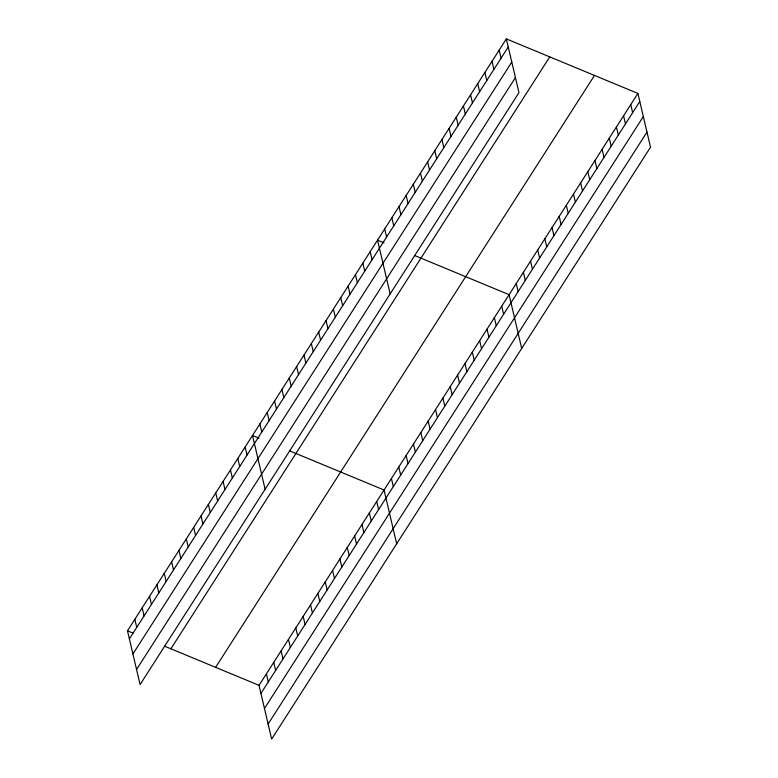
<?xml version="1.0" encoding="UTF-8"?>
<svg xmlns="http://www.w3.org/2000/svg" width="778" height="778" viewBox="0 0 778 778"><rect width="100%" height="100%" fill="white"/><g stroke="black" fill="none" stroke-linecap="round" stroke-linejoin="round"><path stroke-width="1.17" d="M506.352 38.9L518.965 92.66L140.098 684.572L127.485 630.812L506.352 38.9L637.902 93.428L650.515 147.188L271.648 739.1L259.035 685.34L637.902 93.428M129.381 638.894L508.248 46.981M132.921 653.967L511.778 62.055M136.558 669.498L515.425 77.586M170.897 648.803L549.764 56.891M215.632 667.339L594.489 75.427M260.931 693.412L639.798 101.5M264.471 708.495L643.328 116.583M268.118 724.026L646.975 132.114M384.05 242.853L377.534 240.149L390.148 293.909M414.441 255.447L509.084 294.677L521.698 348.437M259.025 438.179L252.51 435.486L265.123 489.245M289.416 450.773L384.06 490.004L396.673 543.773M127.485 630.812L132.912 633.059M164.391 646.11L259.035 685.34M630.744 104.602L632.64 112.684M623.586 115.786L625.483 123.867M616.429 126.97L618.325 135.041M609.281 138.144L611.168 146.225M602.123 149.327L604.01 157.409M594.966 160.511L596.862 168.583M587.808 171.685L589.705 179.767M580.651 182.869L582.547 190.95M573.493 194.053L575.389 202.124M566.335 205.227L568.232 213.308M559.178 216.41L561.074 224.492M552.03 227.594L553.917 235.666M544.872 238.768L546.769 246.85M499.194 50.084L501.09 58.155M537.715 249.952L539.611 258.033M492.036 61.258L493.933 69.339M530.557 261.136L532.453 269.207M484.879 72.442L486.775 80.523M523.4 272.31L525.296 280.391M477.721 83.625L479.618 91.697M516.242 283.493L518.138 291.575M470.573 94.799L472.46 102.881M463.416 105.983L465.312 114.065M501.732 306.162L503.629 314.244M456.258 117.167L458.154 125.239M494.38 317.657L496.276 325.729M449.101 128.341L450.997 136.422M487.028 329.143L488.924 337.224M441.943 139.525L443.839 147.606M479.666 340.638L481.563 348.709M434.785 150.708L436.682 158.78M427.628 161.882L429.524 169.964M472.314 352.123L474.21 360.204M420.48 173.066L422.366 181.148M464.962 363.618L466.858 371.69M413.322 184.25L415.209 192.322M457.61 375.103L459.506 383.184M406.165 195.424L408.061 203.505M450.258 386.598L452.144 394.67M399.007 206.608L400.903 214.689M442.896 398.083L444.792 406.165M391.849 217.791L393.746 225.863M435.544 409.578L437.44 417.65M384.692 228.965L386.588 237.047M428.192 421.063L430.088 429.145M420.84 432.558L422.726 440.63M370.182 251.644L372.079 259.716M413.478 444.044L415.374 452.125M362.83 263.129L364.726 271.211M406.126 455.538L408.022 463.61M355.478 274.624L357.365 282.696M398.774 467.024L400.67 475.105M348.116 286.11L350.012 294.191M391.422 478.519L393.318 486.59M340.764 297.604L342.66 305.676M333.412 309.09L335.308 317.171M376.708 501.499L378.604 509.571M326.06 320.585L327.956 328.656M369.356 512.984L371.252 521.065M318.698 332.07L320.594 340.151M362.003 524.479L363.9 532.551M311.346 343.565L313.242 351.637M354.642 535.964L356.538 544.046M303.994 355.05L305.89 363.132M347.289 547.459L349.186 555.531M296.642 366.545L298.538 374.617M339.937 558.944L341.834 567.026M289.29 378.03L291.176 386.112M332.585 570.439L334.482 578.511M281.928 389.525L283.824 397.597M325.233 581.925L327.12 590.006M274.576 401.01L276.472 409.092M317.871 593.42L319.768 601.491M267.224 412.505L269.12 420.577M310.519 604.905L312.416 612.986M259.871 423.991L261.758 432.072M303.167 616.4L305.064 624.471M295.815 627.885L297.702 635.966M245.158 446.971L247.054 455.052M288.453 639.38L290.35 647.452M237.805 458.466L239.702 466.537M281.101 650.865L282.998 658.947M230.453 469.951L232.34 478.032M273.749 662.36L275.645 670.432M223.092 481.446L224.988 489.518M266.397 673.845L268.293 681.927M215.739 492.931L217.636 501.013M208.387 504.426L210.284 512.498M201.035 515.911L202.932 523.993M193.673 527.406L195.57 535.478M186.321 538.891L188.218 546.973M178.969 550.386L180.866 558.458M171.617 561.872L173.513 569.953M164.265 573.367L166.152 581.438M156.903 584.852L158.8 592.933M149.551 596.347L151.447 604.418M142.199 607.832L144.095 615.913M134.847 619.327L136.733 627.399"/></g></svg>
